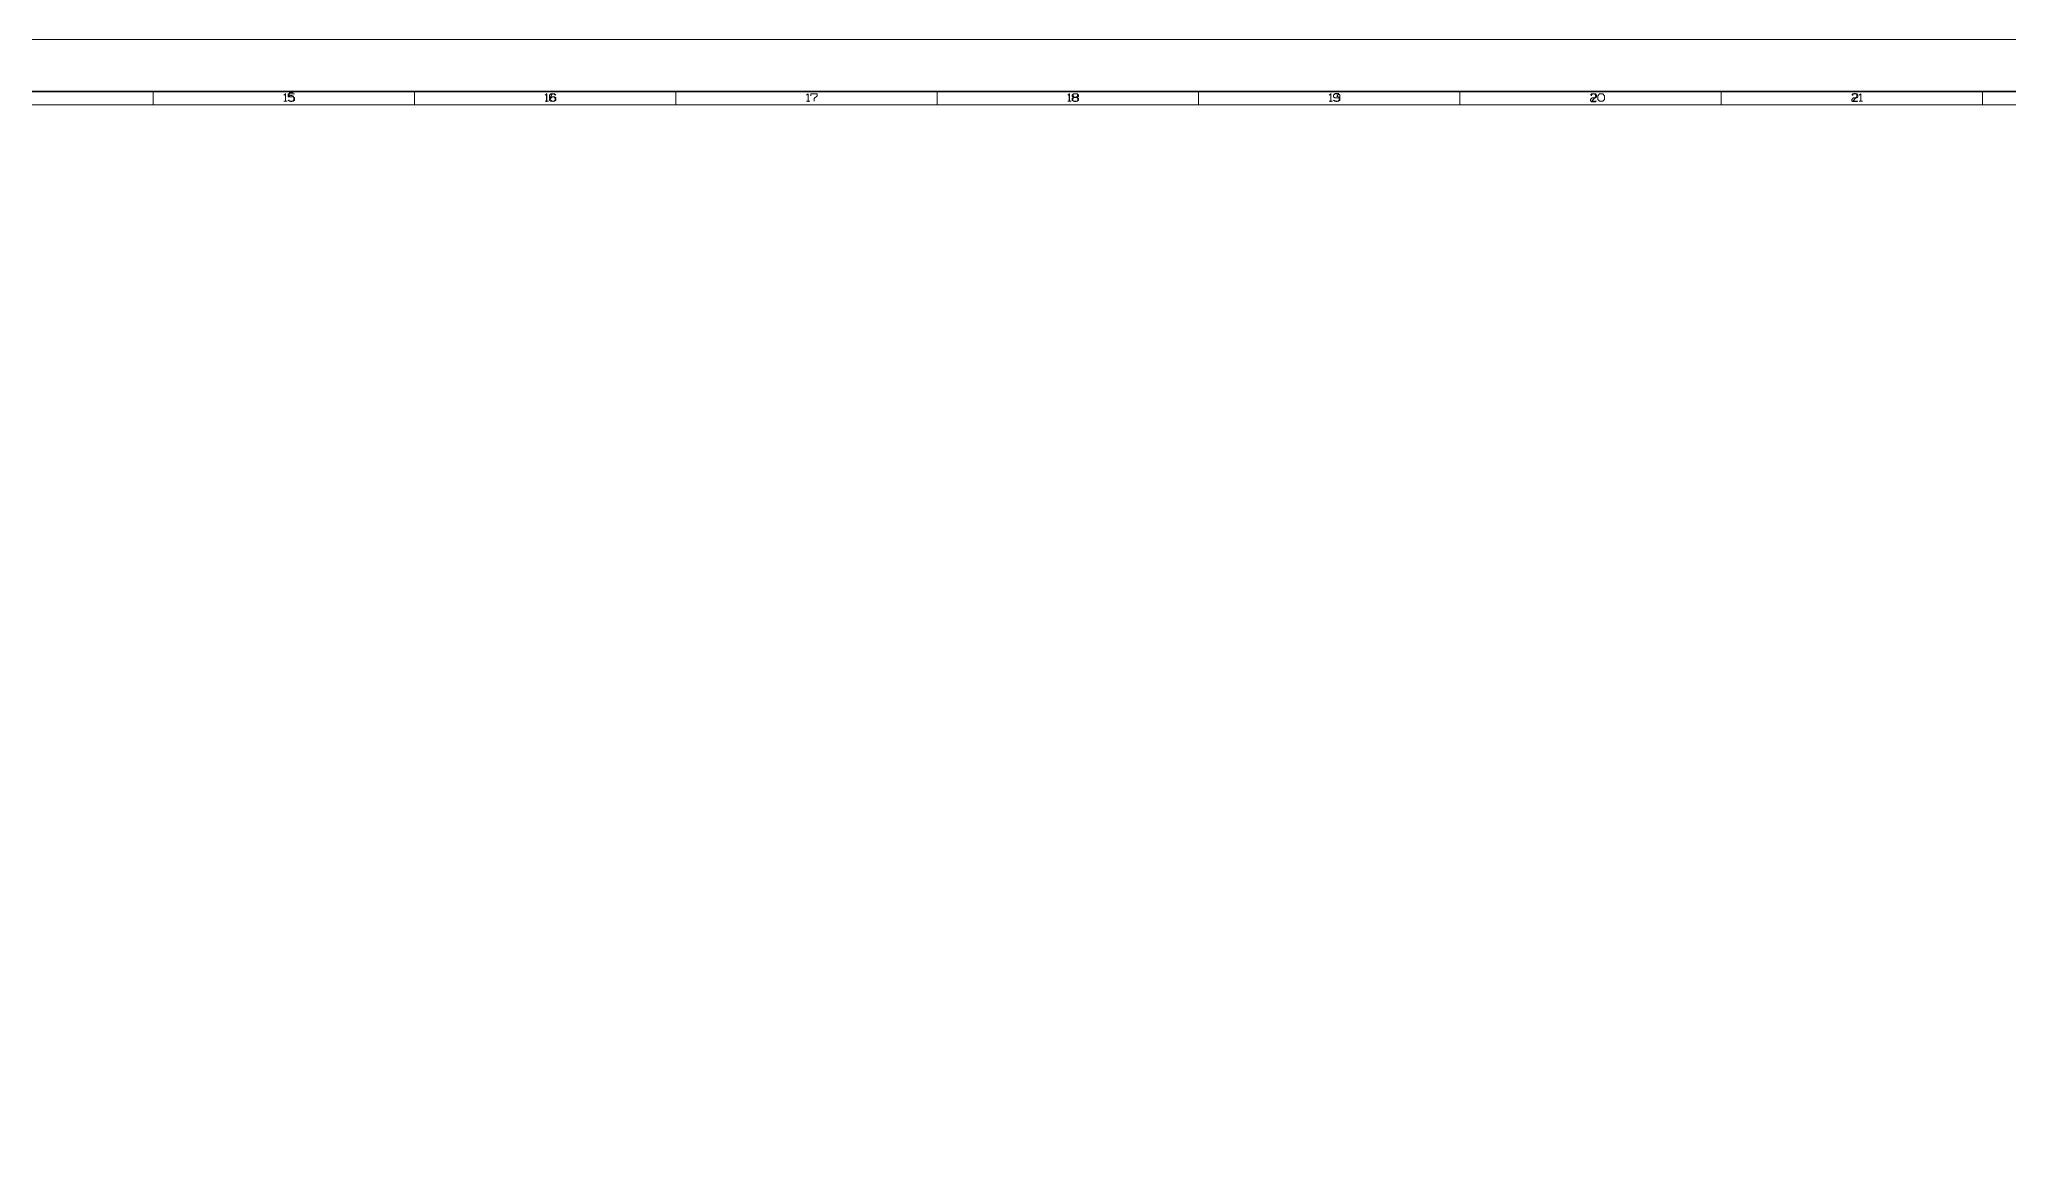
# Model space of a CAD drawing. Extents: x 0 to 174, y 0 to 33.
# Drawn here: x 54.19 to 83.86, y 16.56 to 33.11 of the extents above; entities that cross this region are included whole.
import ezdxf
from ezdxf.enums import TextEntityAlignment as Align

# ---------------------------------------------------------------- set-up
doc = ezdxf.new("R2010")
doc.units = 0
doc.layers.add('PDF2_형상', color=157, linetype='Continuous', true_color=0x405f80)
doc.layers.add('YOLO_TEXT', color=3, linetype='Continuous', true_color=0x008230)
doc.styles.add('OCR_LATIN', font='txt.shx')

msp = doc.modelspace()

# ---------------------------------------------------------------- linework, layer by layer
at = {"layer": 'PDF2_형상', "color": 7, "lineweight": 13}
for points in [[(0, 0), (0, 33.11), (173.622, 33.11), (173.622, 0)], [(0.984, 0.984), (0.984, 32.126), (172.638, 32.126), (172.638, 0.984)], [(69.77, 32.288), (69.829, 32.288), (69.846, 32.271), (69.846, 32.254), (69.829, 32.237), (69.77, 32.237), (69.753, 32.254), (69.753, 32.271)], [(77.695, 32.288), (77.746, 32.288), (77.771, 32.262), (77.771, 32.203), (77.746, 32.178), (77.695, 32.178), (77.67, 32.203), (77.67, 32.262)]]:
    msp.add_lwpolyline(points, close=True, dxfattribs=at)
at = {"layer": 'PDF2_형상', "color": 7, "lineweight": 35}
msp.add_lwpolyline([(0.787, 0.787), (0.787, 32.323), (172.835, 32.323), (172.835, 0.787)], close=True, dxfattribs=at)
at = {"layer": 'PDF2_형상', "color": 7, "lineweight": 13}
for points in [[(55.906, 32.126), (55.906, 32.323)], [(57.874, 32.271), (57.899, 32.288), (57.899, 32.178)], [(57.874, 32.178), (57.925, 32.178)], [(58.035, 32.288), (57.942, 32.288), (57.942, 32.246), (58.018, 32.246), (58.035, 32.229), (58.035, 32.195), (58.018, 32.178), (57.959, 32.178), (57.942, 32.195)], [(59.843, 32.126), (59.843, 32.323)], [(61.811, 32.271), (61.836, 32.288), (61.836, 32.178)], [(61.811, 32.178), (61.862, 32.178)], [(61.972, 32.271), (61.955, 32.288), (61.896, 32.288), (61.879, 32.271), (61.879, 32.195), (61.896, 32.178), (61.955, 32.178), (61.972, 32.195), (61.972, 32.229), (61.955, 32.246), (61.896, 32.246), (61.879, 32.229)], [(63.78, 32.126), (63.78, 32.323)], [(65.748, 32.271), (65.773, 32.288), (65.773, 32.178)], [(65.748, 32.178), (65.799, 32.178)], [(65.816, 32.262), (65.816, 32.288), (65.909, 32.288), (65.909, 32.262), (65.867, 32.22), (65.867, 32.178)], [(67.717, 32.126), (67.717, 32.323)], [(69.685, 32.271), (69.71, 32.288), (69.71, 32.178)], [(69.685, 32.178), (69.736, 32.178)], [(69.77, 32.237), (69.753, 32.22), (69.753, 32.195), (69.77, 32.178), (69.829, 32.178), (69.846, 32.195), (69.846, 32.22), (69.829, 32.237)], [(71.654, 32.126), (71.654, 32.323)], [(73.622, 32.271), (73.647, 32.288), (73.647, 32.178)], [(73.622, 32.178), (73.673, 32.178)], [(73.783, 32.246), (73.766, 32.229), (73.707, 32.229), (73.69, 32.246), (73.69, 32.271), (73.707, 32.288), (73.766, 32.288), (73.783, 32.271), (73.783, 32.195), (73.766, 32.178), (73.707, 32.178), (73.69, 32.195)], [(75.591, 32.126), (75.591, 32.323)], [(77.559, 32.271), (77.576, 32.288), (77.635, 32.288), (77.652, 32.271), (77.652, 32.246), (77.635, 32.229), (77.584, 32.229), (77.559, 32.203), (77.559, 32.178), (77.652, 32.178)], [(79.527, 32.126), (79.527, 32.323)], [(81.496, 32.271), (81.513, 32.288), (81.572, 32.288), (81.589, 32.271), (81.589, 32.246), (81.572, 32.229), (81.521, 32.229), (81.496, 32.203), (81.496, 32.178), (81.589, 32.178)], [(81.607, 32.271), (81.632, 32.288), (81.632, 32.178)], [(81.607, 32.178), (81.657, 32.178)], [(83.465, 32.126), (83.465, 32.323)]]:
    msp.add_lwpolyline(points, dxfattribs=at)

# ---------------------------------------------------------------- texts
at = {"layer": 'YOLO_TEXT', "style": 'OCR_LATIN'}
for s, height, p, p2 in [('1', 0.12, (57.871, 32.173), (57.929, 32.173)), ('5', 0.137, (57.937, 32.175), (58.041, 32.175)), ('I', 0.125, (61.808, 32.172), (61.862, 32.172)), ('6', 0.114, (61.875, 32.174), (61.977, 32.174)), ('I', 0.12, (65.745, 32.172), (65.803, 32.172)), ('I', 0.121, (69.681, 32.173), (69.734, 32.173)), ('8', 0.119, (69.747, 32.173), (69.851, 32.173)), ('1', 0.124, (73.619, 32.172), (73.676, 32.172)), ('3', 0.121, (73.688, 32.174), (73.786, 32.174)), ('2', 0.121, (77.553, 32.169), (77.656, 32.169)), ('2', 0.119, (81.491, 32.175), (81.592, 32.175))]:
    msp.add_text(s, height=height, dxfattribs=at).set_placement(p, p2, align=Align.FIT)

doc.saveas('drawing.dxf')
